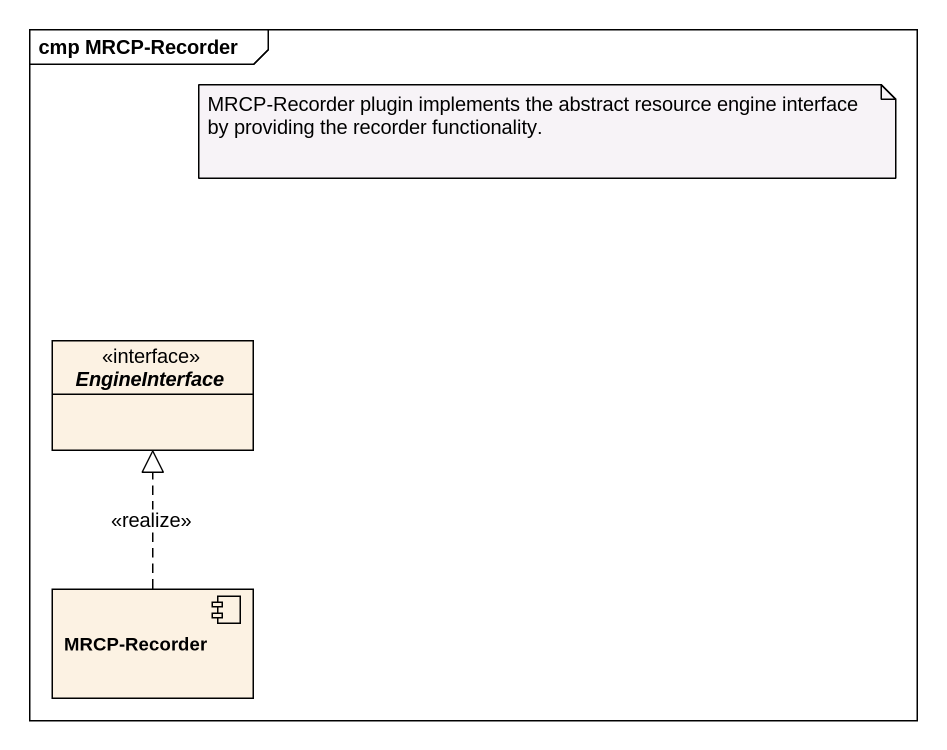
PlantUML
@startuml
mainframe cmp MRCP-Recorder
allowmixing
hide circle
hide empty members
interface EngineInterface <<interface>>
component "MRCP-Recorder" as MRCP_Recorder
MRCP_Recorder .up.|> EngineInterface : <<realize>>
note as N1
  MRCP-Recorder plugin implements the abstract resource engine interface by providing the recorder functionality.
end note
@enduml
